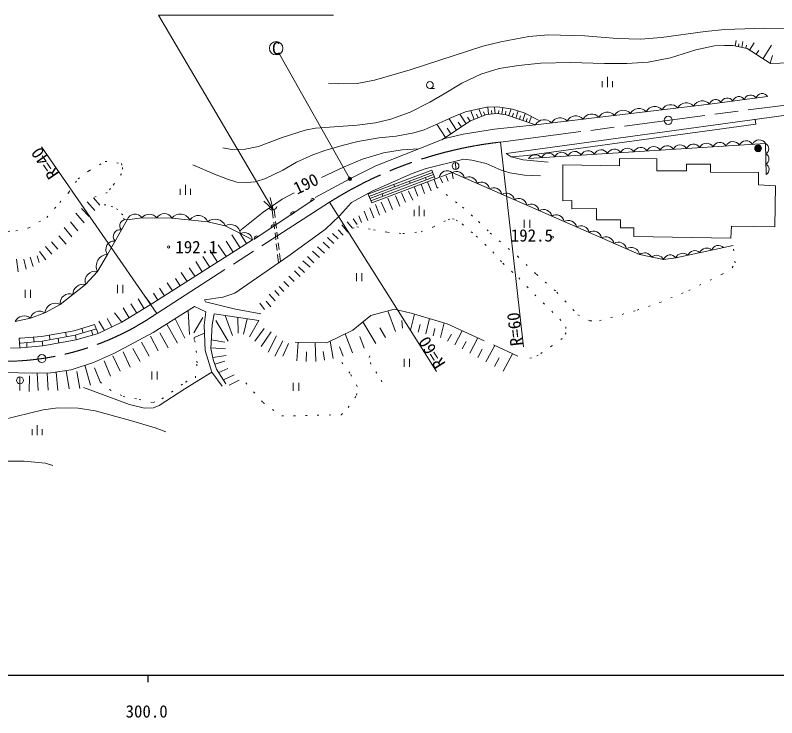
# Model space of a CAD drawing. Units: millimetres, scale not verified. Extents: x 40000 to 680000, y 20000 to 380000.
# Drawn here: x 348382 to 461164, y 198715 to 302718 of the extents above; entities that cross this region are included whole.
import ezdxf
from ezdxf.enums import TextEntityAlignment as Align

# ---------------------------------------------------------------- set-up
doc = ezdxf.new("R2010")
doc.units = ezdxf.units.MM
doc.header["$LTSCALE"] = 1000
for name, pattern in [('CHAIN', [18.5, 12, -1.5, 3.5, -1.5]), ('DASHED', [7.5, 6, -1.5]), ('DOTTED', [1.75, 0.25, -1.5])]:
    doc.linetypes.add(name, pattern=pattern)
for name, color, linetype, lineweight in [('M-BGD', 7, 'Continuous', 13), ('M-BMK', 2, 'CHAIN', 13), ('M-BMK-SRVR', 3, 'Continuous', 13), ('M-STR-HTXT', 7, 'Continuous', 13), ('M-STR-STRC', 7, 'Continuous', 13), ('M-TTL-BAND', 7, 'Continuous', 25)]:
    doc.layers.add(name, color=color, linetype=linetype, lineweight=lineweight)
doc.styles.add('ＭＳ ゴシック', font='')
doc.styles.get('ＭＳ ゴシック').set_extended_font_data('MS Gothic')

msp = doc.modelspace()

# ---------------------------------------------------------------- hatches: boundary and pattern name
at = {"layer": 'M-BGD'}
msp.add_hatch(color=256, dxfattribs=at).paths.add_polyline_path([(457900, 283015, -1), (458900, 283015, -0.41421), (458400, 282515, -0.41421)])
at = {"layer": 'M-STR-HTXT'}
msp.add_hatch(color=256, dxfattribs=at).paths.add_polyline_path([(398011, 278726, -1), (397873, 278246, -1)])

# ---------------------------------------------------------------- linework, layer by layer
at = {"layer": 'M-BGD'}
for p, q in [((454990, 298152), (455148, 298971)), ((455481, 298057), (455566, 298497)), ((455972, 297963), (456141, 298841)), ((456587, 297845), (456668, 298269)), ((457139, 297569), (457812, 298624)), ((459126, 296299), (460395, 298287)), ((458132, 296934), (458506, 297519)), ((460194, 295617), (460513, 296757)), ((436071, 292080), (436071, 293580)), ((435321, 292080), (435321, 292980)), ((436821, 292080), (436821, 292980)), ((409792, 291886), (410459, 291886)), ((417470, 287754), (417023, 288851)), ((418454, 288064), (418368, 289101)), ((419450, 288146), (419369, 289130)), ((420443, 288077), (420572, 289041)), ((421475, 287855), (421819, 288859)), ((415159, 286653), (414233, 288065)), ((415738, 287033), (415358, 287611)), ((416373, 287306), (415850, 288588)), ((416922, 287530), (416698, 288079)), ((417952, 287950), (417756, 288432)), ((418952, 288105), (418911, 288597)), ((419947, 288144), (420012, 288625)), ((420969, 288007), (421039, 288532)), ((421999, 287676), (422179, 288200)), ((422523, 287496), (422882, 288544)), ((423041, 287319), (423219, 287837)), ((423560, 287142), (423914, 288178)), ((424506, 286818), (424817, 287727)), ((412083, 284636), (410816, 286569)), ((413747, 285728), (412656, 287392)), ((414453, 286190), (413990, 286896)), ((424033, 286980), (424188, 287434)), ((412915, 285182), (412369, 286014)), ((413569, 280900), (413628, 279902)), ((400626, 276215), (410075, 279786)), ((410570, 278477), (410075, 279786)), ((400769, 275895), (410199, 279459)), ((400913, 275575), (410323, 279132)), ((401056, 275255), (410447, 278804)), ((409245, 278350), (409121, 278677)), ((411671, 277922), (411343, 278619)), ((412518, 278140), (412218, 278926)), ((413257, 278509), (413085, 279427)), ((373575, 276130), (373575, 277630)), ((404571, 277332), (404448, 277659)), ((406888, 277833), (406764, 278160)), ((409010, 276342), (408499, 277694)), ((409961, 276698), (409449, 278053)), ((410843, 277272), (410410, 278416)), ((372825, 276130), (372825, 277030)), ((374325, 276130), (374325, 277030)), ((406200, 275043), (405606, 276416)), ((407273, 275330), (406631, 276682)), ((407999, 275932), (407478, 277308)), ((359969, 275708), (360923, 274607)), ((383727, 269535), (392674, 275471)), ((392164, 275133), (392686, 275480)), ((402837, 275928), (402713, 276255)), ((404237, 273969), (403587, 275642)), ((405364, 274454), (404695, 275977)), ((358200, 274118), (359353, 272921)), ((359053, 275100), (360193, 273794)), ((401501, 272732), (400879, 274187)), ((402348, 273135), (401747, 274706)), ((403259, 273518), (402569, 275041)), ((408199, 272987), (408199, 274487)), ((357360, 273406), (358603, 271998)), ((386587, 272664), (386436, 273898)), ((386875, 272784), (386732, 273947)), ((389228, 273185), (389750, 273531)), ((399682, 272013), (399279, 272997)), ((400605, 272348), (400037, 273721)), ((407449, 272987), (407449, 273887)), ((408949, 272987), (408949, 273887)), ((356578, 272150), (357654, 270792)), ((386782, 271076), (386660, 272068)), ((387069, 271196), (386948, 272189)), ((398314, 271185), (397562, 272155)), ((399045, 271752), (398417, 272586)), ((423778, 272422), (423778, 271222)), ((424578, 272422), (424578, 271222)), ((355649, 271304), (356757, 269902)), ((386301, 271243), (386822, 271589)), ((396960, 270167), (396208, 270959)), ((397643, 270604), (396741, 271676)), ((354860, 270041), (355904, 268825)), ((380456, 270220), (381676, 268307)), ((381623, 270465), (382617, 268907)), ((383815, 269593), (384337, 269939)), ((386976, 269488), (386855, 270480)), ((387264, 269608), (387142, 270601)), ((395551, 268928), (394628, 269795)), ((396207, 269618), (395366, 270389)), ((352866, 268496), (353821, 267337)), ((353732, 269182), (354674, 268081)), ((378442, 268705), (379643, 267010)), ((379618, 269293), (380661, 267659)), ((387171, 267899), (387049, 268892)), ((387459, 268020), (387337, 269013)), ((394908, 268217), (393993, 269126)), ((351975, 267745), (352923, 266490)), ((377198, 267921), (378318, 266165)), ((387395, 266069), (387244, 267304)), ((387674, 266262), (387532, 267425)), ((393445, 266863), (392413, 267771)), ((394162, 267518), (393144, 268413)), ((348551, 266592), (348827, 264722)), ((349659, 266611), (350012, 265132)), ((350571, 266919), (351019, 265504)), ((351623, 267099), (351904, 266106)), ((375123, 266251), (376087, 264741)), ((376184, 267015), (377187, 265443)), ((392043, 265427), (390977, 266335)), ((392596, 266082), (391687, 266998)), ((374129, 265312), (375024, 264063)), ((391235, 264639), (390347, 265452)), ((372980, 264629), (373828, 263300)), ((389716, 263299), (388910, 264084)), ((390572, 264052), (389759, 264878)), ((398929, 264528), (398929, 263328)), ((399729, 264528), (399729, 263328)), ((363521, 262793), (363521, 261593)), ((364321, 262793), (364321, 261593)), ((370891, 263115), (371657, 261915)), ((372101, 263750), (372805, 262647)), ((388917, 262554), (388185, 263292)), ((349838, 262075), (349838, 260875)), ((350638, 262075), (350638, 260875)), ((369767, 262326), (370500, 261177)), ((387460, 261206), (386811, 261958)), ((388150, 261821), (387474, 262559)), ((366591, 260733), (367476, 259275)), ((367460, 261287), (368496, 259898)), ((368846, 261556), (369496, 260536)), ((386858, 260446), (385976, 261444)), ((365525, 260002), (366373, 258606)), ((385286, 259155), (384610, 260071)), ((386216, 259572), (385539, 260385)), ((363070, 258663), (364152, 257259)), ((364381, 259383), (365262, 257932)), ((374189, 255436), (373979, 258970)), ((404678, 255892), (403568, 258946)), ((406932, 256099), (407519, 258474)), ((360773, 257415), (361595, 256054)), ((361982, 257822), (362684, 256567)), ((373512, 254933), (372090, 257787)), ((374845, 255719), (376182, 257990)), ((379909, 254490), (378088, 257507)), ((380546, 255323), (379463, 258265)), ((381388, 255674), (381345, 257989)), ((382186, 255506), (382725, 257787)), ((383099, 255108), (384444, 257536)), ((401793, 254139), (399858, 257324)), ((405744, 256393), (405615, 257537)), ((409196, 255539), (409757, 257804)), ((411356, 255004), (411891, 257165)), ((358439, 255685), (358239, 256356)), ((359855, 255377), (359656, 256048)), ((360679, 255622), (360135, 256921)), ((372419, 254166), (370827, 256996)), ((383844, 254451), (385266, 256338)), ((403235, 255015), (402359, 256458)), ((408064, 255819), (408344, 256951)), ((410276, 255272), (410544, 256352)), ((349059, 253490), (348988, 254888)), ((351178, 254355), (351111, 255052)), ((353508, 254656), (353461, 255359)), ((355972, 255101), (355838, 255788)), ((357412, 254649), (357287, 255343)), ((369570, 253014), (368431, 255222)), ((371023, 253491), (369791, 255721)), ((374879, 255017), (376422, 255644)), ((384787, 253663), (386266, 255873)), ((385844, 252861), (387069, 255268)), ((398335, 252761), (397265, 255561)), ((400075, 253426), (399410, 255167)), ((412417, 254481), (412979, 255526)), ((413462, 253918), (414587, 256009)), ((415701, 252714), (416905, 254953)), ((350114, 253566), (350079, 254266)), ((352475, 253758), (352384, 254453)), ((354843, 254185), (354738, 254878)), ((368220, 252257), (367069, 254302)), ((379407, 254323), (377409, 254642)), ((386817, 252226), (388001, 254506)), ((388015, 252226), (388832, 254140)), ((390064, 251571), (390269, 254313)), ((392908, 251447), (392788, 254254)), ((395482, 251887), (395042, 254460)), ((414582, 253316), (415184, 254436)), ((418097, 251425), (419386, 253821)), ((365417, 250594), (364359, 252872)), ((366883, 251479), (365802, 253396)), ((379499, 253343), (377343, 253464)), ((391488, 251464), (391513, 252867)), ((394195, 251667), (393975, 252954)), ((396935, 252226), (396400, 253626)), ((416899, 252070), (417543, 253268)), ((362486, 249302), (361533, 251579)), ((363906, 250002), (362859, 252279)), ((379608, 252339), (377631, 252061)), ((379429, 251524), (377955, 251038)), ((405963, 251869), (405963, 250669)), ((406763, 251869), (406763, 250669)), ((419379, 250736), (420069, 252018)), ((420661, 250046), (422041, 252611)), ((359545, 247957), (358704, 250900)), ((360975, 248430), (360126, 250533)), ((379871, 250407), (378516, 249833)), ((350436, 247032), (350472, 249330)), ((351773, 247154), (351652, 249729)), ((353269, 247215), (353130, 249751)), ((354686, 247187), (354464, 249881)), ((356356, 247395), (355945, 250106)), ((357971, 247449), (357515, 249985)), ((368616, 249985), (368616, 248785)), ((369416, 249985), (369416, 248785)), ((380813, 249466), (379211, 248724)), ((349072, 248166), (349045, 247167)), ((349087, 249166), (349082, 248166)), ((381563, 248678), (380050, 247954)), ((389561, 248290), (389561, 247090)), ((390361, 248290), (390361, 247090)), ((350866, 240536), (350866, 241436)), ((351616, 240536), (351616, 242036)), ((352366, 240536), (352366, 241436))]:
    msp.add_line(p, q, dxfattribs=at)
for points in [[(394773, 292646), (396308, 292560), (399039, 292609), (401566, 293089), (406895, 294646), (417644, 298127), (420284, 298790), (424432, 299564), (427370, 299812), (432734, 299692), (437515, 299268), (441000, 299197), (444086, 299433), (450559, 300306), (453477, 300601), (459382, 300803), (463776, 300746), (474801, 300827), (481161, 300720), (490664, 300144), (494768, 299664), (497278, 298968)], [(379146, 283106), (380481, 282833), (382428, 282880), (384412, 283294), (387892, 284638), (391340, 285726), (392856, 285983), (399018, 286453), (401746, 286794), (403989, 287312), (406890, 288358), (409788, 289859), (411897, 291079), (414507, 292653), (417353, 293976), (420037, 294844), (422931, 295299), (426244, 295631), (430609, 295725), (435638, 295573), (438965, 295589), (442096, 295788), (445423, 296430), (449181, 297593), (451963, 298207), (453430, 298246), (454656, 298216), (456758, 297812), (460247, 295583), (464547, 295742)], [(427301, 280957), (423619, 281291), (421805, 281741), (421084, 282234), (478783, 290138), (508191, 294003), (508260, 293484), (508568, 293495), (512948, 288771), (510583, 282491)], [(392813, 275744), (397942, 278486), (401791, 280410), (408133, 282963), (411997, 284464), (414728, 285095), (419381, 285873), (425452, 286494), (451193, 289555), (459807, 290675)], [(374695, 280577), (377871, 279176), (379804, 278444), (381213, 278030), (382628, 277967), (383925, 278059), (385445, 278545), (388019, 279782), (390043, 280988), (392433, 282046), (394391, 282736), (396987, 283504), (399142, 284003), (402217, 284545), (404795, 284825), (407428, 285295), (408966, 285762), (411613, 286916), (413232, 287655), (415047, 288397), (416613, 288769), (418249, 289097), (419864, 289144), (422028, 288828), (423776, 288247), (426066, 287102)], [(425452, 286494), (421074, 287992), (419746, 288171), (418174, 288041), (415796, 287070), (411560, 284294)], [(421805, 281741), (424213, 281956), (458066, 286593), (457971, 287287)], [(424397, 281522), (459517, 283727), (459593, 279155)], [(393726, 278673), (397007, 280239), (399790, 281387), (402930, 282367), (405701, 282812), (408133, 282963)], [(384761, 258534), (380999, 259189), (376566, 260295), (376397, 260573), (379124, 260998), (380908, 261587), (388770, 267019), (394316, 271062), (396391, 273008), (398191, 274988), (401223, 276667), (407163, 279272), (409244, 280053), (414819, 281394), (416001, 281282), (418105, 280751), (420367, 279778), (421616, 279377), (423826, 279051), (426170, 278951)], [(400582, 276312), (401200, 274935), (413085, 279427), (440841, 267293), (444412, 266554), (446224, 266799), (454685, 268654)], [(381652, 270802), (385093, 273583), (387895, 275513), (389682, 276431)], [(347669, 253453), (349224, 253494), (352475, 253758), (357412, 254649), (360679, 255622), (364152, 257259), (368378, 259823), (383513, 269479), (381753, 270400), (379495, 271529), (376901, 272150), (371577, 272696), (367138, 272724), (364971, 272436), (362045, 267316), (360555, 264780), (358788, 262874), (355038, 259905), (352782, 258653), (350629, 257874), (348382, 257393)], [(342837, 249937), (350915, 249717), (353659, 249759), (356658, 250214), (359954, 251319), (363100, 252711), (368823, 255741), (374949, 259578), (376597, 258787), (376383, 256815), (376507, 253103), (377491, 249894), (379010, 247815)], [(379564, 248163), (378214, 250316), (377696, 251761), (377339, 253401), (377536, 256896), (377831, 258504), (384444, 257536)], [(348988, 254888), (349149, 254892), (352294, 255148), (357087, 256013), (360135, 256921)], [(349024, 254189), (349186, 254193), (352384, 254453), (357250, 255331), (360407, 256271)], [(358487, 247625), (365308, 245075), (367511, 244545), (368882, 244589), (369690, 244922), (373478, 247411), (377243, 249724), (377486, 249902)], [(327106, 248858), (328546, 247493), (329728, 246158), (330916, 244202), (331720, 243212), (332371, 242632), (333565, 242280), (338987, 242302), (343183, 242535), (346437, 242840), (352508, 244291), (354699, 244602), (357723, 244561), (360202, 244169), (365475, 242702), (369084, 241624), (370680, 241025)], [(340707, 235938), (343378, 236333), (347006, 236689), (349728, 236708), (352866, 236410), (353970, 236065)]]:
    msp.add_lwpolyline(points, dxfattribs=at)
at = {"layer": 'M-BGD', "linetype": 'DOTTED'}
for points in [[(334650, 271845), (335867, 271918), (340667, 271014), (345582, 270571), (348471, 270799), (350378, 271231), (353071, 272792), (354994, 275004), (356332, 276511), (357703, 278490), (359327, 279705), (361697, 281082), (364115, 280766), (364288, 280180), (364134, 279256), (363047, 277753), (362492, 277089), (362021, 276468), (359969, 275708)], [(410843, 277272), (414617, 274321), (417005, 272181), (418740, 270472), (422764, 267031), (425567, 264362), (428592, 261722), (431703, 258368), (433527, 257459), (434897, 257493), (440499, 259063), (443848, 260182), (448135, 261977), (453080, 264370), (454562, 265335), (454982, 266082), (454685, 268654)], [(364513, 272437), (364303, 273146), (363584, 273938), (362819, 274339), (361793, 274647), (360923, 274607)], [(398314, 271185), (398963, 271377), (401439, 270946), (403517, 270597), (405806, 270398), (408485, 270658), (410307, 271400), (412485, 272488), (413161, 272600), (413687, 272401), (414594, 271821), (416666, 270014), (419106, 267708), (420588, 265996), (422961, 263826), (425320, 261350), (429023, 257742), (429938, 256597), (429965, 255693), (429362, 254878), (427869, 253760), (425849, 252401), (424852, 251993), (424034, 251869)], [(360975, 248430), (362352, 247287), (364392, 246284), (366746, 245849), (368822, 245375), (370114, 245917), (373618, 248421), (375059, 249052), (375308, 251245), (375231, 252811), (375025, 254309), (374863, 254726), (374879, 255017)], [(402699, 248466), (401922, 249737), (401043, 251081), (400795, 252071), (401576, 253635)], [(382536, 248289), (385073, 245384), (387866, 243395), (396660, 243567), (397698, 244645), (398934, 246458), (399032, 247765), (397956, 249717), (396461, 251639)]]:
    msp.add_lwpolyline(points, dxfattribs=at)
at = {"layer": 'M-BGD'}
msp.add_lwpolyline([(429468, 275260), (430806, 275285), (430830, 274057), (434452, 274126), (434448, 272440), (438034, 272432), (438031, 271245), (439977, 271240), (439974, 269974), (454348, 269701), (454464, 271496), (460877, 271376), (460969, 277439), (458443, 277588), (458434, 279427), (451370, 279494), (451340, 280647), (447775, 280660), (447771, 279665), (443409, 279681), (443416, 281446), (437865, 281511), (437866, 280431), (429481, 280567)], close=True, dxfattribs=at)
at = {"layer": 'M-BGD', "linetype": 'DASHED'}
msp.add_lwpolyline([(389853, 254323), (394544, 254214), (398363, 256105), (401032, 258281), (404513, 259194), (407027, 258621), (412366, 257022), (422824, 252254)], dxfattribs=at)
at = {"layer": 'M-BGD'}
for centre, radius in [((409792, 292386), 500), ((458400, 283015), 500), ((413599, 280401), 500), ((427931, 269864), 150), ((371099, 268409), 150), ((349085, 248666), 500)]:
    msp.add_circle(centre, radius, dxfattribs=at)
for centre, radius, start, end in [((458994, 290195), 944, 30.51963, 164.29709), ((450119, 288611), 1430, 41.28825, 152.2724), ((452104, 289297), 946, 30.61238, 164.20434), ((453827, 289524), 944, 30.51963, 164.29709), ((455550, 289748), 944, 30.51963, 164.29709), ((457272, 289971), 944, 30.51963, 164.29709), ((440758, 287498), 1430, 41.28825, 152.2724), ((443099, 287777), 1430, 41.28825, 152.2724), ((445439, 288055), 1430, 41.28825, 152.2724), ((447779, 288333), 1430, 41.28825, 152.2724), ((431398, 286385), 1430, 41.28825, 152.2724), ((433738, 286664), 1430, 41.28825, 152.2724), ((436078, 286942), 1430, 41.28825, 152.2724), ((438418, 287220), 1430, 41.28825, 152.2724), ((426718, 285829), 1430, 41.28825, 152.2724), ((429058, 286107), 1430, 41.28825, 152.2724), ((458573, 283163), 1099, 30.81513, 156.36848), ((441013, 282061), 1099, 30.81513, 156.36848), ((442964, 282184), 1099, 30.81513, 156.36848), ((444915, 282306), 1099, 30.81513, 156.36848), ((446866, 282429), 1099, 30.81513, 156.36848), ((448818, 282551), 1099, 30.81513, 156.36848), ((450769, 282673), 1099, 30.81513, 156.36848), ((452720, 282796), 1099, 30.81513, 156.36848), ((454671, 282918), 1099, 30.81513, 156.36848), ((456622, 283041), 1099, 30.81513, 156.36848), ((459111, 282958), 870, 299.72892, 62.15907), ((425423, 280786), 1262, 42.8299, 144.35371), ((427355, 281204), 1099, 30.81513, 156.36848), ((429306, 281326), 1099, 30.81513, 156.36848), ((431257, 281449), 1099, 30.81513, 156.36848), ((433209, 281571), 1099, 30.81513, 156.36848), ((435160, 281694), 1099, 30.81513, 156.36848), ((437111, 281816), 1099, 30.81513, 156.36848), ((439062, 281939), 1099, 30.81513, 156.36848), ((459136, 281434), 870, 299.72892, 62.15907), ((459161, 279910), 870, 299.72892, 62.15907), ((412333, 278509), 1187, 50.66966, 170.74168), ((413729, 278389), 1222, 10.94026, 121.83468), ((415573, 277583), 1222, 10.94026, 121.83468), ((417417, 276777), 1222, 10.94026, 121.83468), ((419261, 275971), 1222, 10.94026, 121.83468), ((421105, 275165), 1222, 10.94026, 121.83468), ((392455, 275261), 318, 43.45839, 203.67613), ((422949, 274359), 1222, 10.94026, 121.83468), ((424792, 273553), 1222, 10.94026, 121.83468), ((366121, 272079), 1204, 32.38047, 162.77541), ((368242, 271893), 1382, 36.21505, 143.04957), ((370464, 272098), 1264, 28.2365, 151.02812), ((372821, 271703), 1591, 26.92677, 141.37669), ((375494, 271539), 1535, 23.4912, 144.81226), ((389519, 273313), 318, 43.45839, 203.67613), ((426636, 272747), 1222, 10.94026, 121.83468), ((428480, 271941), 1222, 10.94026, 121.83468), ((364740, 271572), 895, 75.03186, 225.47143), ((377967, 270876), 1662, 23.14487, 129.90577), ((430324, 271135), 1222, 10.94026, 121.83468), ((363882, 269972), 989, 76.50789, 223.9954), ((380260, 270237), 1501, 6.23506, 120.64219), ((386592, 271370), 318, 43.45839, 203.67613), ((432168, 270329), 1222, 10.94026, 121.83468), ((434012, 269523), 1222, 10.94026, 121.83468), ((382317, 269336), 1205, 6.81457, 117.90945), ((384106, 269721), 318, 43.45839, 203.67613), ((435856, 268717), 1222, 10.94026, 121.83468), ((363028, 268061), 1233, 83.37412, 217.12917), ((437699, 267911), 1222, 10.94026, 121.83468), ((452541, 267543), 1100, 47.08881, 157.64308), ((362137, 265556), 1763, 93.00876, 206.13731), ((439597, 267094), 1260, 9.11636, 123.65859), ((441576, 266346), 1199, 28.80847, 127.79417), ((447242, 266381), 1100, 47.08881, 157.64308), ((449008, 266768), 1100, 47.08881, 157.64308), ((450775, 267156), 1100, 47.08881, 157.64308), ((443361, 265976), 1199, 28.80847, 127.79417), ((445382, 266208), 1030, 35.07318, 160.34491), ((360200, 263337), 1486, 76.18496, 198.13108), ((358456, 261367), 1543, 77.57438, 179.17028), ((356426, 260078), 1399, 69.62757, 187.11709), ((354328, 258525), 1552, 62.78407, 175.26856), ((351986, 257488), 1411, 55.6658, 164.12378), ((349698, 256737), 1470, 50.66938, 153.48045)]:
    msp.add_arc(centre, radius, start, end, dxfattribs=at)
msp.add_ellipse((386464, 274615), major_axis=(-182, 697), ratio=0.955937, start_param=2.0833812, end_param=4.1998041, dxfattribs=at)
at = {"layer": 'M-BMK'}
for p, q in [((420245, 283940), (529576, 298113)), ((369354, 258580), (394903, 275020))]:
    msp.add_line(p, q, dxfattribs=at)
for centre, radius, start, end in [((426989, 224320), 60000, 96.45335, 122.32785), ((346599, 291477), 40000, 263.88778, 304.67073)]:
    msp.add_arc(centre, radius, start, end, dxfattribs=at)
at = {"layer": 'M-BMK-SRVR'}
for centre in [(445089, 287161), (352330, 251890)]:
    msp.add_circle(centre, 600, dxfattribs=at)
at = {"layer": 'M-STR-HTXT'}
for p, q in [((369600, 302718), (395495, 302718)), ((386582, 273908), (369600, 302718)), ((397942, 278486), (387518, 296963)), ((369354, 258580), (352288, 283253)), ((423673, 253634), (420245, 283940)), ((386582, 273908), (386133, 275732)), ((386582, 273908), (385203, 275184)), ((394903, 275020), (410763, 249959))]:
    msp.add_line(p, q, dxfattribs=at)
msp.add_circle((397942, 278486), 250, dxfattribs=at)
at = {"layer": 'M-STR-STRC'}
msp.add_circle((387027, 297834), 1000, dxfattribs=at)
at = {"layer": 'M-TTL-BAND'}
for p, q in [((40000, 205000), (579000, 205000)), ((368000, 205000), (368000, 204000))]:
    msp.add_line(p, q, dxfattribs=at)

# ---------------------------------------------------------------- texts
at = {"layer": 'M-BGD', "style": 'ＭＳ ゴシック'}
msp.add_text('190', height=1833, rotation=25.724, dxfattribs=at).set_placement((391425, 277779), align=Align.MIDDLE_CENTER)
for s, p in [('192.5', (421776, 270126)), ('192.1', (372099, 268409))]:
    msp.add_text(s, height=1833, dxfattribs=at).set_placement(p, align=Align.MIDDLE_LEFT)
at = {"layer": 'M-STR-HTXT', "style": 'ＭＳ ゴシック'}
for s, rotation, p in [('R=40', 124.671, (355388, 279573)), ('R=60', 96.453, (424100, 253925))]:
    msp.add_text(s, height=1833, rotation=rotation, dxfattribs=at).set_placement(p, align=Align.BOTTOM_LEFT)
msp.add_text('R=60', height=1833, rotation=122.328, dxfattribs=at).set_placement((410628, 250172), align=Align.TOP_LEFT)
at = {"layer": 'M-STR-STRC', "style": 'ＭＳ ゴシック'}
msp.add_text('C', height=1833, dxfattribs=at).set_placement((387027, 297834), align=Align.MIDDLE_CENTER)
at = {"layer": 'M-TTL-BAND', "style": 'ＭＳ ゴシック'}
msp.add_text('300.0', height=1833, dxfattribs=at).set_placement((367844, 198195), align=Align.BOTTOM_CENTER)

doc.saveas('drawing.dxf')
